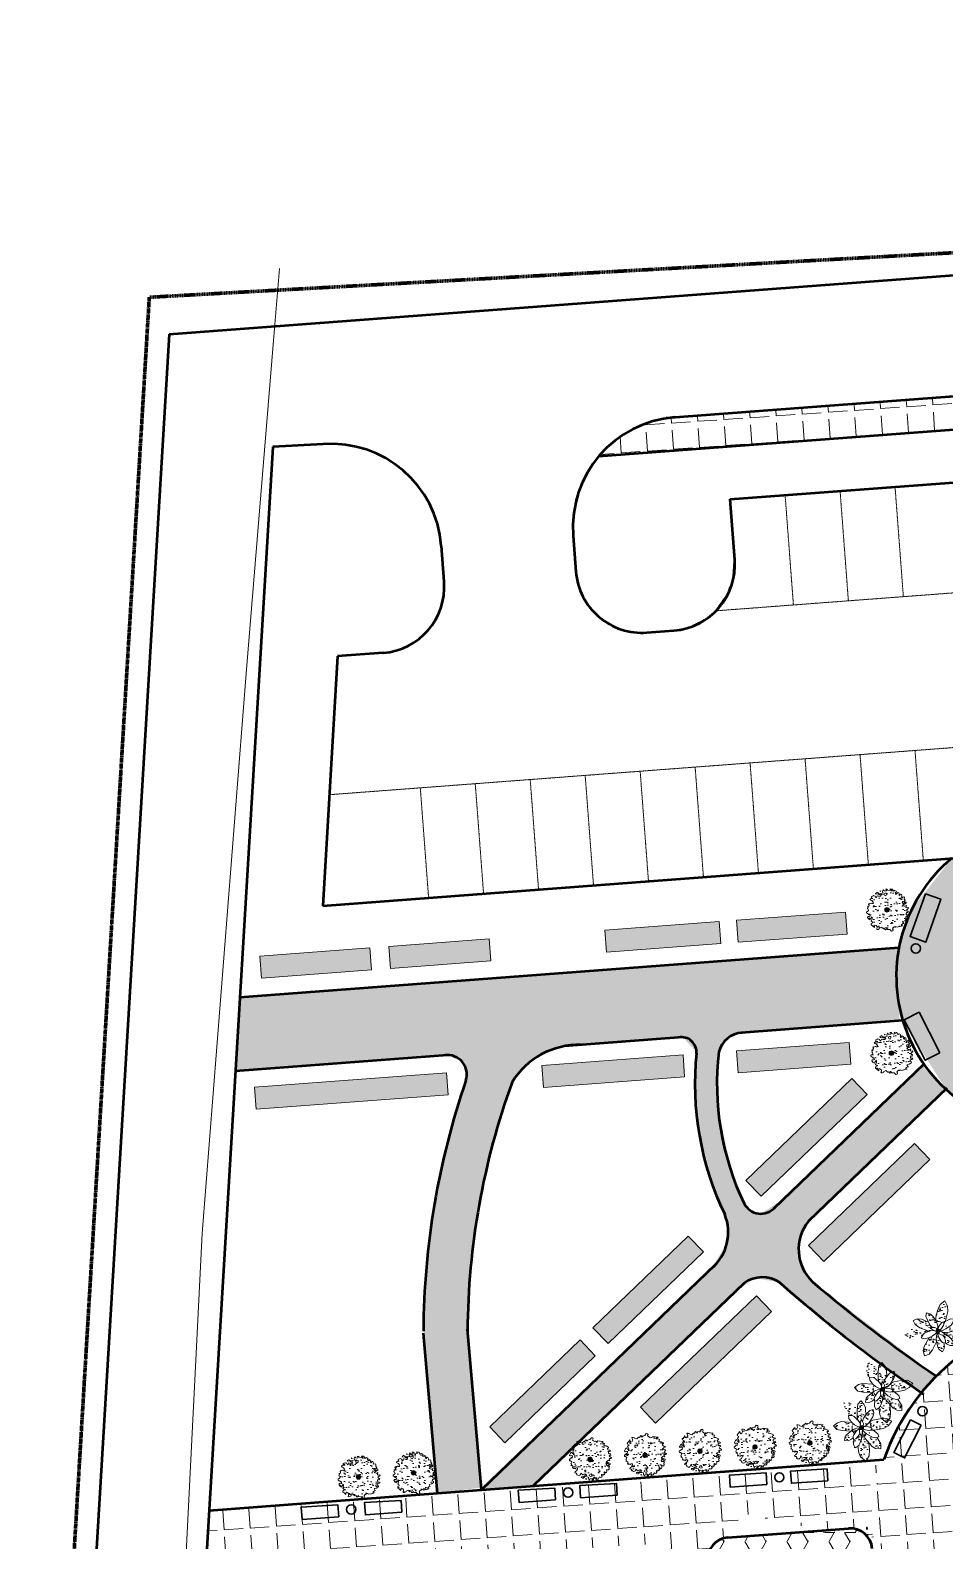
# Model space of a CAD drawing. Header units: millimetres. Extents: x -1763 to 200130, y 32327 to 185293.
# Drawn here: x -1763 to 39714, y 111126 to 179677 of the extents above; entities that cross this region are included whole.
import ezdxf

# ---------------------------------------------------------------- set-up
doc = ezdxf.new("R2010")
doc.units = ezdxf.units.MM
for name, pattern in [('HIDDEN', [9.525, 6.35, -3.175]), ('PS-GOST2.303 5', [24, 20, -1.5, 1, -1.5]), ('PS-GOST2.303 6', [12, 8, -1.5, 1, -1.5])]:
    doc.linetypes.add(name, pattern=pattern)
doc.layers.add('2', color=7, linetype='Continuous')
for name, color, linetype, lineweight in [('3', 7, 'Continuous', 9), ('5', 7, 'Continuous', 20), ('bord', 7, 'PS-GOST2.303 6', 100), ('parking', 7, 'Continuous', 15), ('road', 7, 'Continuous', 50), ('trees', 7, 'Continuous', 20)]:
    doc.layers.add(name, color=color, linetype=linetype, lineweight=lineweight)
pattern_1 = [(4, (-124235629.9, -85020526.1), (-82.832325, 1184.5574315), [863.6, -323.85]), (94, (-124235629.9, -85020526.1), (-1184.5574315, -82.832325), [863.6, -323.85])]
pattern_2 = [(37.5, (-124632192.6, -85138317.2), (-32.000626, 978.8264747), [0, -772.16, 0, -863.6, 0, -825.5]), (7.5, (-124632192.6, -85138317.2), (899.046566, 1433.650201), [0, -416.56, 0, -695.96, 0, -266.7]), (327.5, (-124632817.5, -85138317.2), (1581.9847405, 2.8743694), [0, -254, 0, -914.4, 0, -1193.8]), (317.5, (-124632817.5, -85138317.2), (1527.112905, 445.858647), [0, -127, 0, -599.44, 0, -685.8])]

# ---------------------------------------------------------------- blocks, each defined once
blk = doc.blocks.new('K12-2')
at = {"linetype": 'Continuous'}
h = blk.add_hatch(dxfattribs=at)
h.set_pattern_fill('AR-SAND', scale=2, style=0)
h.paths.add_polyline_path([(107, 192), (104, 199), (111, 208), (105, 218), (93, 225), (78, 215), (60, 238), (63, 240), (37, 243), (33, 236), (49, 227), (27, 221), (8, 228), (3, 240), (-16, 239), (-3, 230), (-7, 220), (-36, 222), (-39, 233), (-44, 232), (-50, 213), (-48, 198), (-67, 191), (-88, 186), (-98, 177), (-64, 176), (-76, 160), (-96, 158), (-114, 163), (-120, 146), (-128, 141), (-137, 159), (-147, 162), (-154, 166), (-160, 163), (-168, 159), (-178, 153), (-177, 150), (-175, 145), (-182, 133), (-192, 128), (-198, 124), (-192, 115), (-186, 112), (-175, 107), (-161, 90), (-157, 80), (-162, 73), (-169, 73), (-176, 74), (-182, 78), (-187, 79), (-195, 75), (-201, 70), (-206, 74), (-214, 62), (-207, 54), (-210, 44), (-220, 40), (-228, 34), (-219, 30), (-226, 13), (-219, 8), (-213, -6), (-225, -19), (-236, -22), (-236, -36), (-225, -43), (-216, -45), (-213, -58), (-201, -48), (-200, -52), (-194, -74), (-205, -78), (-220, -76), (-226, -87), (-211, -107), (-196, -117), (-191, -102), (-182, -95), (-180, -82), (-172, -88), (-172, -103), (-183, -130), (-171, -140), (-164, -150), (-181, -159), (-183, -172), (-162, -187), (-145, -203), (-145, -187), (-139, -177), (-124, -183), (-114, -196), (-118, -228), (-103, -226), (-88, -220), (-85, -212), (-63, -202), (-60, -206), (-41, -219), (-32, -215), (-15, -233), (1, -214), (3, -226), (32, -228), (53, -247), (70, -243), (72, -232), (64, -218), (73, -208), (87, -196), (94, -200), (104, -192), (120, -200), (143, -194), (150, -193), (183, -185), (165, -178), (175, -167), (194, -158), (181, -134), (207, -128), (226, -114), (232, -110), (233, -101), (217, -94), (220, -81), (229, -73), (237, -72), (249, -65), (243, -58), (223, -56), (221, -41), (229, -30), (241, -33), (247, -16), (235, -16), (225, -3), (235, 5), (249, 19), (243, 27), (229, 23), (218, 29), (225, 51), (211, 42), (204, 44), (184, 52), (182, 51), (195, 65), (204, 67), (223, 79), (222, 90), (207, 97), (201, 90), (198, 82), (205, 77), (189, 74), (176, 85), (184, 98), (205, 103), (211, 112), (200, 123), (202, 142), (195, 151), (170, 147), (172, 164), (167, 178), (157, 181), (145, 166), (136, 170), (144, 183), (138, 196), (122, 201), (128, 190)])
h.paths.add_polyline_path([(-13, 164), (-28, 170), (-36, 184), (-21, 195), (-4, 192), (-5, 177)], flags=16)
h.paths.add_polyline_path([(26, 0, -1), (-26, 0, -1)], flags=16)
h = blk.add_hatch(color=256, dxfattribs=at)
edge = h.paths.add_edge_path()
edge.add_arc((0, 0), 26.1, 0, 360)
for p, q in [((-110, 204), (-131, 190)), ((-131, 190), (-126, 183)), ((-126, 183), (-105, 186)), ((-111, 200), (-111, 200)), ((-95, 193), (-111, 200)), ((-105, 186), (-95, 193)), ((-88, 186), (-98, 177)), ((-98, 177), (-64, 176)), ((-67, 191), (-88, 186)), ((-76, 221), (-84, 215)), ((-84, 215), (-73, 214)), ((-64, 176), (-76, 160)), ((-73, 214), (-72, 220)), ((-48, 198), (-67, 191)), ((-44, 232), (-50, 213)), ((-50, 213), (-48, 198)), ((-39, 233), (-44, 232)), ((-36, 222), (-39, 233)), ((-7, 220), (-36, 222)), ((-21, 195), (-36, 184)), ((-36, 184), (-28, 170)), ((-4, 192), (-21, 195)), ((3, 240), (-16, 239)), ((-16, 239), (-3, 230)), ((-13, 164), (-5, 177)), ((-3, 230), (-7, 220)), ((-5, 177), (-4, 192)), ((8, 228), (3, 240)), ((27, 221), (8, 228)), ((49, 227), (27, 221)), ((37, 243), (33, 236)), ((33, 236), (49, 227)), ((63, 240), (37, 243)), ((60, 238), (63, 240)), ((78, 215), (60, 238)), ((93, 225), (78, 215)), ((105, 218), (93, 225)), ((104, 199), (111, 208)), ((107, 192), (104, 199)), ((111, 208), (105, 218)), ((128, 190), (107, 192)), ((138, 196), (122, 201)), ((122, 201), (128, 190)), ((136, 170), (144, 183)), ((144, 183), (138, 196)), ((157, 181), (145, 166)), ((167, 178), (157, 181)), ((172, 164), (167, 178)), ((-220, 40), (-228, 34)), ((-228, 34), (-219, 30)), ((-219, 30), (-226, 13)), ((-226, 13), (-219, 8)), ((-210, 44), (-220, 40)), ((-219, 8), (-213, -6)), ((-206, 74), (-214, 62)), ((-214, 62), (-207, 54)), ((-207, 54), (-210, 44)), ((-201, 70), (-206, 74)), ((-195, 75), (-201, 70)), ((-192, 128), (-198, 124)), ((-198, 124), (-192, 115)), ((-187, 79), (-195, 75)), ((-182, 133), (-192, 128)), ((-192, 115), (-186, 112)), ((-182, 78), (-187, 79)), ((-186, 112), (-175, 107)), ((-175, 145), (-182, 133)), ((-176, 74), (-182, 78)), ((-168, 159), (-178, 153)), ((-178, 153), (-177, 150)), ((-177, 150), (-175, 145)), ((-169, 73), (-176, 74)), ((-175, 107), (-161, 90)), ((-162, 73), (-169, 73)), ((-160, 163), (-168, 159)), ((-157, 80), (-162, 73)), ((-161, 90), (-157, 80)), ((-154, 166), (-160, 163)), ((-147, 162), (-154, 166)), ((-137, 159), (-147, 162)), ((-128, 141), (-137, 159)), ((-120, 146), (-128, 141)), ((-114, 163), (-120, 146)), ((-96, 158), (-114, 163)), ((-76, 160), (-96, 158)), ((-28, 170), (-13, 164)), ((6, 4), (0, 0)), ((0, 0), (2, -5)), ((5, -3), (8, 1)), ((145, 166), (136, 170)), ((170, 147), (172, 164)), ((195, 151), (170, 147)), ((176, 85), (184, 98)), ((189, 74), (176, 85)), ((182, 51), (195, 65)), ((184, 52), (182, 51)), ((184, 98), (205, 103)), ((204, 44), (184, 52)), ((205, 77), (189, 74)), ((202, 142), (195, 151)), ((195, 65), (204, 67)), ((201, 90), (198, 82)), ((198, 82), (205, 77)), ((200, 123), (202, 142)), ((211, 112), (200, 123)), ((207, 97), (201, 90)), ((204, 67), (223, 79)), ((211, 42), (204, 44)), ((205, 103), (211, 112)), ((222, 90), (207, 97)), ((225, 51), (211, 42)), ((218, 29), (225, 51)), ((229, 23), (218, 29)), ((223, 79), (222, 90)), ((225, -3), (235, 5)), ((243, 27), (229, 23)), ((235, 5), (249, 19)), ((249, 19), (243, 27)), ((-225, -19), (-236, -22)), ((-236, -22), (-236, -36)), ((-236, -36), (-225, -43)), ((-220, -76), (-226, -87)), ((-226, -87), (-211, -107)), ((-213, -6), (-225, -19)), ((-225, -43), (-216, -45)), ((-205, -78), (-220, -76)), ((-216, -45), (-213, -58)), ((-213, -58), (-201, -48)), ((-211, -107), (-196, -117)), ((-194, -74), (-205, -78)), ((-201, -48), (-200, -52)), ((-200, -52), (-194, -74)), ((-196, -117), (-191, -102)), ((-191, -102), (-182, -95)), ((-172, -103), (-183, -130)), ((-183, -130), (-171, -140)), ((-181, -159), (-183, -172)), ((-183, -172), (-162, -187)), ((-182, -95), (-180, -82)), ((-164, -150), (-181, -159)), ((-180, -82), (-172, -88)), ((-172, -88), (-172, -103)), ((-171, -140), (-164, -150)), ((2, -5), (5, -3)), ((165, -178), (175, -167)), ((175, -167), (194, -158)), ((181, -134), (207, -128)), ((194, -158), (181, -134)), ((207, -128), (226, -114)), ((217, -94), (220, -81)), ((233, -101), (217, -94)), ((220, -81), (229, -73)), ((221, -41), (229, -30)), ((223, -56), (221, -41)), ((243, -58), (223, -56)), ((235, -16), (225, -3)), ((226, -114), (232, -110)), ((229, -30), (241, -33)), ((229, -73), (237, -72)), ((232, -110), (233, -101)), ((247, -16), (235, -16)), ((237, -72), (249, -65)), ((241, -33), (247, -16)), ((249, -65), (243, -58)), ((-162, -187), (-145, -203)), ((-145, -187), (-139, -177)), ((-145, -203), (-145, -187)), ((-139, -177), (-124, -183)), ((-124, -183), (-114, -196)), ((-114, -196), (-118, -228)), ((-118, -228), (-103, -226)), ((-103, -226), (-88, -220)), ((-88, -220), (-85, -212)), ((-85, -212), (-63, -202)), ((-63, -202), (-60, -206)), ((-60, -206), (-41, -219)), ((-41, -219), (-32, -215)), ((-32, -215), (-15, -233)), ((-15, -233), (1, -214)), ((1, -214), (3, -226)), ((3, -226), (32, -228)), ((32, -228), (53, -247)), ((53, -247), (70, -243)), ((64, -218), (73, -208)), ((72, -232), (64, -218)), ((70, -243), (72, -232)), ((73, -208), (87, -196)), ((87, -196), (94, -200)), ((94, -200), (104, -192)), ((104, -192), (120, -200)), ((120, -200), (143, -194)), ((143, -194), (150, -193)), ((150, -193), (183, -185)), ((183, -185), (165, -178))]:
    blk.add_line(p, q, dxfattribs=at)
blk.add_circle((0, 0), 26.1, dxfattribs=at)
blk = doc.blocks.new('I_FURN_PLANTS_3D - TYPE 1_P')
at = {"linetype": 'Continuous'}
h = blk.add_hatch(dxfattribs=at)
h.set_pattern_fill('AR-SAND', scale=2, style=0)
h.paths.add_polyline_path([(-9, 137), (-5, 186), (31, 280), (75, 356), (146, 398), (173, 321), (169, 247), (122, 125), (95, 88), (95, 114), (71, 109), (33, 126)])
h.paths.add_polyline_path([(223, 100), (250, 105), (327, 105), (386, 68), (344, 13), (296, -14), (152, -38), (81, -30), (51, -20), (39, -10), (26, -7), (27, -6), (27, 0), (62, 0), (112, 13), (191, 57), (221, 92)])
h.paths.add_polyline_path([(229, -25), (319, -70), (385, -117), (422, -197), (332, -223), (272, -215), (190, -177), (190, -170), (163, -125), (107, -58), (60, -25), (57, -24), (51, -20), (81, -30), (152, -38)])
h.paths.add_polyline_path([(57, -24), (60, -25), (107, -58), (163, -125), (190, -170), (190, -225), (137, -218), (103, -195), (81, -170), (87, -148), (77, -103), (59, -64), (65, -65), (98, -65), (78, -41)])
h.paths.add_polyline_path([(-11, -25), (-29, -62), (-39, -112), (-28, -220), (-14, -256), (25, -294), (57, -251), (61, -200), (59, -172), (44, -164), (26, -144), (0, -82), (-5, -46), (-3, -27)])
h.paths.add_polyline_path([(-110, -69), (-132, -75), (-215, -190), (-233, -246), (-225, -316), (-159, -300), (-107, -248), (-36, -147), (-38, -124), (-58, -117), (-84, -99)])
h.paths.add_polyline_path([(-239, 75), (-321, 81), (-391, 58), (-460, -1), (-390, -59), (-285, -77), (-213, -76), (-238, -64), (-208, -23), (-181, -5), (-130, 7), (-130, 17), (-149, 23)])
h.paths.add_polyline_path([(-110, 12), (-149, 23), (-245, 80), (-300, 125), (-319, 184), (-258, 199), (-203, 188), (-112, 137), (-95, 91), (-66, 56), (-95, 54), (-74, 31), (-50, 12), (-100, 14)])
h.paths.add_polyline_path([(-66, 56), (-95, 91), (-130, 183), (-139, 221), (-125, 267), (-79, 249), (-42, 210), (-4, 125), (6, 68), (3, 27), (-6, 26), (-10, 34), (-34, 51)])
h = blk.add_hatch(color=256, dxfattribs=at)
edge = h.paths.add_edge_path()
edge.add_arc((0, 0), 27.1, 0, 360)
at = {"color": 0, "linetype": 'ByBlock', "lineweight": -2}
for p, q in [((-8, -13), (-15, -12)), ((-7, -19), (-8, -13)), ((81, -30), (51, -20))]:
    blk.add_line(p, q, dxfattribs=at)
for points in [[(-3, 17), (2, 21), (6, 68), (-4, 125), (-42, 210), (-79, 249), (-125, 267), (-139, 221), (-130, 183), (-95, 91), (-66, 56)], [(95, 88), (122, 125), (169, 247), (173, 321), (146, 398), (75, 356), (31, 280), (-5, 186), (-9, 137)], [(-112, 136), (-203, 188), (-258, 199), (-319, 184), (-300, 125), (-239, 75), (-149, 23), (-110, 12)], [(-48, 12), (-52, 13), (-100, 14), (-181, -5), (-208, -23), (-238, -64), (-200, -83), (-138, -77), (-86, -62), (-40, -37), (-13, -10), (-13, -3)], [(12, 5), (17, 0), (62, 0), (112, 13), (191, 57), (221, 92), (233, 135), (191, 144), (116, 117)], [(223, 100), (250, 105), (327, 105), (386, 68), (344, 13), (296, -14), (152, -38), (81, -30)], [(-132, -75), (-215, -190), (-233, -246), (-225, -316), (-159, -300), (-107, -248), (-36, -147)], [(2, -16), (-10, -21), (-29, -62), (-39, -112), (-28, -220), (-14, -256), (25, -294), (57, -251), (61, -200), (59, -172)], [(59, -64), (77, -103), (87, -148), (78, -181), (44, -164), (26, -144), (0, -82), (-5, -46), (-2, -17)], [(81, -170), (103, -195), (137, -218), (190, -225), (190, -170), (163, -125), (107, -58), (60, -25), (57, -24)], [(190, -177), (272, -215), (332, -223), (422, -197), (385, -117), (319, -70), (229, -25)]]:
    blk.add_lwpolyline(points, dxfattribs=at)
for points in [[(-74, 31), (-33, 0), (-14, -3), (-5, 0), (-3, 2), (-2, 6), (-3, 21), (-10, 34), (-34, 51), (-63, 56), (-95, 54)], [(95, 87), (95, 114), (70, 109), (41, 84), (18, 57), (8, 33), (3, 10), (5, 6), (10, 5), (32, 11), (55, 28), (86, 66)], [(78, -41), (39, -10), (14, -2), (3, -3), (0, -11), (3, -25), (12, -40), (36, -58), (65, -65), (98, -65)]]:
    blk.add_lwpolyline(points, close=True, dxfattribs=at)
blk.add_lwpolyline([(71, 109, 0.158589), (-7, 130)], format="xyb", dxfattribs=at)
at = {"linetype": 'Continuous'}
blk.add_circle((0, 0), 27.1, dxfattribs=at)
at = {"color": 0, "linetype": 'ByBlock', "lineweight": -2}
for start, end in [(172.4345, 176.9296), (149.2581, 153.7532), (21.2653, 25.7604), (212.1423, 223.5771), (229.8179, 257.6637), (265.2848, 278.7499), (306.6551, 316.418), (323.0282, 344.4965)]:
    blk.add_arc((0, 0), 130, start, end, dxfattribs=at)

msp = doc.modelspace()

# ---------------------------------------------------------------- hatches: boundary and pattern name
at = {"layer": '3'}
h = msp.add_hatch(dxfattribs=at)
h.set_pattern_fill('ANGLE', color=256, scale=170, angle=4, style=0)
h.set_pattern_definition(pattern_1)
h.paths.add_polyline_path([(172157, 167627), (168957, 166201), (184378, 127133), (185213, 124817), (185947, 122101), (182980, 121389), (173560, 119127), (173794, 118155), (173934, 117572), (172864, 117315), (172724, 117898), (172490, 118871), (169817, 118229), (161051, 116124), (160988, 116284), (156525, 115213), (156142, 116183), (138155, 109083), (137823, 108952), (139755, 104059), (163218, 113320, -0.075269), (164677, 113655), (175831, 114498, 0.414214), (178596, 117715), (178522, 118690), (184196, 119093), (184268, 118144, 0.414214), (187486, 115379), (189371, 115521, 0.159928), (192253, 116714)], flags=16)
h.paths.add_polyline_path([(91333, 165453), (92468, 166430), (93299, 166849), (94748, 167180), (124602, 169436), (126275, 169280), (127633, 168688), (128548, 167952), (129277, 167006), (130090, 165120), (131321, 162001), (132033, 160198), (133200, 158777), (134150, 158376), (135911, 158504), (137803, 153711), (136049, 153018), (135278, 154972), (131650, 153540), (132142, 151476), (122535, 147684), (120643, 152477), (120944, 153697), (121723, 156848), (122299, 159425), (122255, 161326), (121634, 163283), (120689, 164733), (119266, 166011), (117595, 166841), (116721, 167076), (110546, 166870), (105729, 166506), (99873, 166063), (94316, 165643)])
h.paths.add_polyline_path([(123132, 154042), (122791, 154795), (123024, 155860), (123711, 158641), (124199, 160617), (124791, 163011), (125415, 165140), (126553, 165791), (127548, 165498), (128374, 164019), (129110, 162154), (130382, 158363), (130134, 157168), (129049, 155868), (127290, 155101), (124158, 153865)], flags=16)
h.paths.add_polyline_path([(81583, 166176), (82521, 166025), (83379, 165874), (84922, 164969), (85800, 163986), (86439, 162658), (88388, 138553), (88830, 135947), (89522, 134094), (92927, 135438), (91945, 137925), (119299, 146407), (122535, 147684), (120643, 152477), (97125, 143195), (95492, 142617), (94091, 142637), (92982, 143090), (92184, 143777), (91463, 145138), (91294, 146545), (90156, 162753), (90505, 164105), (90992, 165008), (91333, 165453), (91901, 165942), (92468, 166430), (92884, 166640), (94024, 167015), (94551, 167161)])
h.paths.add_polyline_path([(97165, 103696), (99521, 103941), (101376, 104498), (102138, 102566), (102160, 100419), (101514, 99389), (100295, 98618), (97106, 98371), (93259, 98942), (89980, 100196), (87306, 101879), (87306, 101879), (84078, 105138), (82569, 107536), (81202, 111105), (80747, 113642), (80660, 115362), (80768, 117276), (81067, 119062), (81634, 121035), (82220, 122477), (83076, 124099), (83457, 124705), (84829, 126514), (86012, 127745), (87287, 128831), (88373, 129485), (89400, 129666), (91069, 129159), (92191, 127768), (92953, 125836), (91422, 125096), (89346, 123560), (88468, 122646), (87209, 120865), (86387, 119095), (85751, 116312), (85708, 114602), (85857, 113239), (86495, 110955), (88124, 108107), (89281, 106835), (91040, 105468), (93787, 104205), (95174, 103870)], flags=16)
edge = h.paths.add_edge_path(flags=16)
edge.add_arc((94703, 114462), 3000, 0, 360)
h.paths.add_polyline_path([(172157, 167627), (168957, 166201), (185213, 124817), (185947, 122101), (173560, 119127), (173934, 117572), (172864, 117315), (172490, 118871), (161051, 116124), (160988, 116284), (156525, 115213), (156142, 116183), (137823, 108952), (139755, 104059), (160569, 112274), (162198, 112918), (163218, 113320), (163935, 113542), (164677, 113655), (176786, 114732), (177880, 115534), (178605, 117489), (178522, 118690), (184196, 119093), (184426, 117385), (184804, 116647), (185304, 116095), (187259, 115370), (188428, 115450), (191302, 116071), (192253, 116714)])
h.paths.add_polyline_path([(172157, 167627), (168957, 166201)], flags=17)
h.paths.add_polyline_path([(172157, 167627), (192253, 116714), (191302, 116071), (188428, 115450), (187259, 115370), (185304, 116095), (184804, 116647), (184426, 117385), (184196, 119093), (178522, 118690), (178605, 117489), (177880, 115534), (176786, 114732), (164677, 113655), (163935, 113542), (163218, 113320), (162198, 112918), (160569, 112274), (139755, 104059), (137823, 108952), (156142, 116183), (156525, 115213), (160988, 116284), (161051, 116124), (172490, 118871), (172864, 117315), (173934, 117572), (173560, 119127), (185947, 122101), (185213, 124817), (168957, 166201)], flags=17)
h.paths.add_polyline_path([(139755, 104059), (137823, 108952)], flags=17)
h.paths.add_polyline_path([(89522, 134094), (92927, 135438), (107944, 97392), (104642, 96042), (101772, 95279), (97660, 94862), (93640, 95260), (91561, 95983), (88249, 97150), (85926, 98553), (84129, 99962), (82235, 101860), (79451, 105946), (78188, 108951), (77904, 109890), (77778, 111387), (77472, 112609), (77456, 113333), (77327, 114974), (77313, 117868), (78007, 121219), (78526, 122742), (79402, 124696), (80164, 126051), (81493, 127958), (82850, 129515), (83745, 130387), (85443, 131778), (87666, 133195)])
edge = h.paths.add_edge_path()
edge.add_line((135924, 158509), (141295, 160629))
edge.add_line((141295, 160629), (160909, 171706))
edge.add_line((160909, 171706), (161910, 172135))
edge.add_line((161910, 172135), (163921, 172408))
edge.add_line((163921, 172408), (169560, 172834))
edge.add_line((169560, 172834), (186937, 174148))
edge.add_line((186937, 174148), (188040, 174109))
edge.add_line((188040, 174109), (189493, 173662))
edge.add_line((189493, 173662), (190611, 172921))
edge.add_line((190611, 172921), (174722, 171720))
edge.add_line((174722, 171720), (174090, 171603))
edge.add_line((174090, 171603), (173063, 171063))
edge.add_line((173063, 171063), (172405, 170321))
edge.add_line((172405, 170321), (171948, 168729))
edge.add_line((171948, 168729), (172157, 167627))
edge.add_line((172157, 167627), (168957, 166201))
edge.add_line((168957, 166201), (167985, 168464))
edge.add_line((167985, 168464), (166666, 170949))
edge.add_line((166666, 170949), (155588, 164661))
edge.add_line((155588, 164661), (154798, 166052))
edge.add_line((154798, 166052), (153841, 165509))
edge.add_line((153841, 165509), (154631, 164118))
edge.add_line((154631, 164118), (144382, 158300))
edge.add_line((144382, 158300), (144456, 158170))
edge.add_line((144456, 158170), (144463, 158151))
edge.add_line((144463, 158151), (140471, 155885))
edge.add_line((140471, 155885), (140854, 154915))
edge.add_line((140854, 154915), (137803, 153711))
edge.add_line((137803, 153711), (135911, 158504))
edge = h.paths.add_edge_path()
edge.add_line((137823, 108952), (139755, 104059))
edge.add_line((139755, 104059), (88077, 83661))
edge.add_line((88077, 83661), (87034, 82968))
edge.add_line((87034, 82968), (90415, 92335))
edge.add_line((90415, 92335), (90817, 90833))
edge.add_line((90817, 90833), (91317, 90190))
edge.add_line((91317, 90190), (93415, 89335))
edge.add_line((93415, 89335), (96221, 90223))
edge.add_line((96221, 90223), (104103, 93362))
edge.add_line((104103, 93362), (104928, 94169))
edge.add_line((104928, 94169), (105048, 94756))
edge.add_line((105048, 94756), (104626, 96082))
edge.add_line((104626, 96082), (107944, 97392))
edge.add_line((107944, 97392), (108814, 95188))
edge.add_line((108814, 95188), (134830, 107771))
edge.add_line((134830, 107771), (137823, 108952))
h.paths.add_polyline_path([(40038, 142103), (38223, 139798), (37638, 138037), (37516, 136739), (37812, 134731), (37812, 134731), (39759, 131620), (41298, 130544), (43793, 129809), (46574, 130019), (47492, 130459), (49269, 131682), (50698, 133600), (50977, 134228), (51445, 136739), (51381, 137682), (51073, 138986), (49780, 141259), (48067, 142710)])
edge = h.paths.add_edge_path(flags=16)
edge.add_arc((44481, 136739), 2489, 0, 360)
h.paths.add_polyline_path([(43733, 121159), (43071, 129919), (43793, 129809), (45006, 129794), (46202, 129991), (46568, 130095), (47218, 121486), (46397, 121520), (44520, 121343)])
at = {"layer": '3', "linetype": 'Continuous'}
h = msp.add_hatch(dxfattribs=at)
h.set_pattern_fill('DOTS', color=256, scale=500, angle=94, style=0)
h.set_pattern_definition([(94, (-124235629.9, -85020526.1), (-819.5010654, 340.5390314), [0, -793.75])])
h.paths.add_polyline_path([(7747, 135778), (37638, 138037), (37516, 136739), (37668, 134720), (30483, 134177), (7547, 132444)])
h.paths.add_polyline_path([(51073, 138986), (88141, 141605), (88372, 138552), (51376, 135756), (51428, 136253), (51413, 137211), (51320, 138057), (51170, 138575)])
h.paths.add_polyline_path([(49269, 131682), (58667, 124907), (56838, 123831), (55642, 123044), (54091, 121913), (52685, 120768), (51770, 119954), (52603, 119361), (54318, 120820), (56663, 122527), (59569, 124257), (69274, 117261), (71596, 117436), (61087, 125012), (62779, 125747), (65031, 126562), (66901, 127106), (70200, 127792), (72584, 128010), (75291, 127728), (76794, 127316), (78585, 126557), (79972, 125731), (80501, 126580), (79160, 127385), (77462, 128141), (75864, 128624), (74896, 128820), (73740, 129486), (73357, 130090), (73201, 130707), (73191, 131901), (73410, 133119), (73770, 134096), (74583, 135418), (75303, 136188), (76755, 137187), (77640, 137555), (78858, 137833), (69307, 137111), (70412, 136954), (71344, 136487), (72178, 135633), (72597, 134770), (72744, 133464), (72447, 132353), (71660, 130907), (71081, 130209), (70333, 129535), (69394, 128929), (68222, 128444), (65725, 127820), (63608, 127133), (62179, 126582), (60162, 125679), (50244, 132828), (49841, 132450), (49496, 131907)])
h.paths.add_polyline_path([(123132, 154042), (122791, 154795), (123024, 155860), (123711, 158641), (124199, 160617), (124791, 163011), (125415, 165140), (126553, 165791), (127548, 165498), (128374, 164019), (129110, 162154), (130382, 158363), (130134, 157168), (129049, 155868), (127290, 155101), (124158, 153865)])
edge = h.paths.add_edge_path()
edge.add_line((16702, 113287), (16559, 114945))
edge.add_line((16559, 114945), (16388, 116914))
edge.add_line((16388, 116914), (16153, 119630))
edge.add_line((16153, 119630), (16073, 120552))
edge.add_line((16073, 120552), (16302, 124521))
edge.add_line((16302, 124521), (16696, 127107))
edge.add_line((16696, 127107), (17250, 129550))
edge.add_line((17250, 129550), (17998, 132018))
edge.add_line((17998, 132018), (18040, 132287))
edge.add_line((18040, 132287), (17839, 132849))
edge.add_line((17839, 132849), (17839, 132849))
edge.add_line((17839, 132849), (17169, 133171))
edge.add_line((17169, 133171), (22466, 133571))
edge.add_line((22466, 133571), (21858, 133401))
edge.add_line((21858, 133401), (21145, 133035))
edge.add_line((21145, 133035), (20533, 132516))
edge.add_line((20533, 132516), (20090, 131934))
edge.add_line((20090, 131934), (19586, 130440))
edge.add_line((19586, 130440), (18739, 127130))
edge.add_line((18739, 127130), (18475, 125658))
edge.add_line((18475, 125658), (18102, 121943))
edge.add_line((18102, 121943), (18161, 119622))
edge.add_line((18161, 119622), (18461, 116161))
edge.add_line((18461, 116161), (18691, 113495))
edge.add_line((18691, 113495), (16703, 113276))
edge.add_line((18685, 113541), (29137, 123482))
edge.add_line((29137, 123482), (29835, 124620))
edge.add_line((29835, 124620), (29895, 125127))
edge.add_line((29895, 125127), (29732, 125951))
edge.add_line((29732, 125951), (28904, 128123))
edge.add_line((28904, 128123), (28585, 129513))
edge.add_line((28585, 129513), (28440, 130603))
edge.add_line((28440, 130603), (28410, 132725))
edge.add_line((28410, 132725), (28456, 133304))
edge.add_line((28456, 133304), (27834, 133977))
edge.add_line((27834, 133977), (30528, 134180))
edge.add_line((30528, 134180), (29854, 133918))
edge.add_line((29854, 133918), (29466, 133308))
edge.add_line((29466, 133308), (29382, 131856))
edge.add_line((29382, 131856), (29426, 130798))
edge.add_line((29426, 130798), (30056, 127791))
edge.add_line((30056, 127791), (30612, 126427))
edge.add_line((30612, 126427), (30896, 126115))
edge.add_line((30896, 126115), (31376, 125970))
edge.add_line((31376, 125970), (32457, 126676))
edge.add_line((32457, 126676), (38771, 132751))
edge.add_line((38771, 132751), (39757, 131621))
edge.add_line((39757, 131621), (39030, 130919))
edge.add_line((39030, 130919), (37597, 129540))
edge.add_line((37597, 129540), (33530, 125627))
edge.add_line((33530, 125627), (33296, 125256))
edge.add_line((33296, 125256), (33086, 124354))
edge.add_line((33086, 124354), (33168, 123783))
edge.add_line((33168, 123783), (33711, 122882))
edge.add_line((33711, 122882), (33711, 122882))
edge.add_line((33711, 122882), (39332, 118598))
edge.add_line((39332, 118598), (38655, 117849))
edge.add_line((38655, 117849), (36362, 119487))
edge.add_line((36362, 119487), (35547, 120106))
edge.add_line((35547, 120106), (34547, 120893))
edge.add_line((34547, 120893), (34002, 121336))
edge.add_line((34002, 121336), (33649, 121628))
edge.add_line((33649, 121628), (32230, 122849))
edge.add_line((32230, 122849), (31122, 123048))
edge.add_line((31122, 123048), (30255, 122476))
edge.add_line((30255, 122476), (21046, 113616))
at = {"layer": '3'}
h = msp.add_hatch(dxfattribs=at)
h.set_pattern_fill('ANGLE', color=256, scale=170, angle=4, style=0)
h.set_pattern_definition(pattern_1)
h.paths.add_polyline_path([(24057, 160385), (58318, 162923), (57796, 163506), (57199, 163906), (56701, 164105), (55614, 164223), (27078, 162066), (25854, 161710), (25039, 161261), (24536, 160871)])
h = msp.add_hatch(dxfattribs=at)
h.set_pattern_fill('ANGLE', color=256, scale=170, angle=4, style=0)
h.set_pattern_definition(pattern_1)
h.paths.add_polyline_path([(36425, 110767, 1), (56368, 112274, 0.000624), (56366, 112299), (56365, 112304), (56366, 112308, 0.998271)])
h.paths.add_polyline_path([(51383, 111897, -1), (41411, 111143, -1)], flags=16)
h = msp.add_hatch(dxfattribs=at)
h.set_pattern_fill('ANGLE', color=256, scale=170, angle=4, style=0)
h.set_pattern_definition(pattern_1)
h.paths.add_polyline_path([(25891, 110973, -0.414214), (26964, 110052), (28958, 110202, -0.414214), (29880, 111275), (30303, 111307), (30368, 112422), (26901, 113230), (24197, 113854), (17699, 113363), (18230, 109391), (18998, 109450, -0.414214), (19920, 110522)])
h.paths.add_polyline_path([(30368, 112422), (30480, 114329), (24197, 113854), (26901, 113230)])
h.paths.add_polyline_path([(34162, 111598), (36400, 111768, -0.039664), (36564, 113343), (36640, 114794), (30480, 114329), (30368, 112422), (31299, 112205)])
h.paths.add_polyline_path([(37125, 106808), (37215, 107558, -0.058019), (36551, 109773), (30185, 109292), (30008, 106270)])
h.paths.add_polyline_path([(30008, 106270), (30185, 109292), (30031, 109281, -0.414214), (28958, 110202), (26964, 110052, -0.414214), (26042, 108979), (20071, 108528, -0.414214), (18998, 109450), (18230, 109391), (18760, 105420)])
h.paths.add_polyline_path([(17761, 105345), (18760, 105420), (18230, 109391), (17004, 109299, -0.414214), (16082, 108226), (12441, 107951), (12166, 104922)], flags=17)
h.paths.add_polyline_path([(17761, 105345), (18760, 105420), (17699, 113363), (16702, 113287), (7657, 112604), (7578, 112109), (7353, 110261), (7300, 107575), (7383, 104753), (7374, 104560)])
h.paths.add_polyline_path([(10609, 107813), (16082, 108226, 0.414214), (17004, 109299, 0.414214), (15931, 110221), (10458, 109807, 0.414214), (9537, 108734, 0.414214)], flags=16)
h.paths.add_polyline_path([(7374, 104560), (7383, 104753), (7300, 107575), (7353, 110261), (7578, 112109), (7657, 112604), (6355, 112505), (5873, 104446)])
h.paths.add_polyline_path([(18566, 104890), (34542, 104890), (34542, 106390), (18566, 106390)], flags=9)
h = msp.add_hatch(dxfattribs=at)
h.set_pattern_fill('ANGLE', color=256, scale=3000, style=0)
h.set_pattern_definition([(274.3221, (107564.3, 163134.55), (822.654, 62.174), [600, -225]), (4.3221, (107564.3, 163134.55), (-62.174, 822.654), [600, -225])])
h.paths.add_polyline_path([(36400, 111256, -0.012788), (36400, 111768), (35353, 111688, -0.295761), (36308, 111167, -0.225007)])
h.paths.add_polyline_path([(36551, 109773, -0.030101), (36412, 110968, -0.045324), (36386, 110977, -0.053506), (36425, 110767, -0.414369), (35503, 109694)])
h = msp.add_hatch(dxfattribs=at)
h.set_pattern_fill('ANGLE', color=256, scale=3000, style=0)
h.set_pattern_definition([(274.3221, (107599.3, 163137.2), (822.654, 62.174), [600, -225]), (4.3221, (107599.3, 163137.2), (-62.174, 822.654), [600, -225])])
h.paths.add_polyline_path([(36435, 111259, -0.012788), (36435, 111770), (35388, 111691, -0.295761), (36343, 111170, -0.225007)])
h.paths.add_polyline_path([(36586, 109776, -0.030101), (36447, 110971, -0.045324), (36421, 110980, -0.053506), (36460, 110770, -0.414369), (35538, 109697)])
at = {"layer": 'trees', "linetype": 'Continuous'}
h = msp.add_hatch(dxfattribs=at)
h.set_pattern_fill('AR-SAND', color=256, scale=20, style=0)
h.set_pattern_definition(pattern_2)
h.paths.add_polyline_path([(78907, 142651), (70930, 142048), (70965, 141047), (78942, 141650)])
h.paths.add_polyline_path([(70132, 141987), (62155, 141384), (62190, 140384), (70167, 140987)])
h.paths.add_polyline_path([(61358, 141324), (53380, 140721), (53416, 139721), (61393, 140324)])
h.paths.add_polyline_path([(86884, 143253), (79705, 142711), (79740, 141711), (86920, 142253)])
h.paths.add_polyline_path([(13714, 137031), (13639, 138028), (8653, 137652), (8728, 136654)])
h.paths.add_polyline_path([(14506, 138094), (14582, 137097), (19132, 137441), (19056, 138438)])
h.paths.add_polyline_path([(29553, 138228), (29478, 139226), (24292, 138834), (24368, 137836)])
h.paths.add_polyline_path([(35284, 138662), (35209, 139659), (30275, 139286), (30351, 138289)])
h = msp.add_hatch(dxfattribs=at)
h.set_pattern_fill('AR-SAND', color=256, scale=20, style=0)
h.set_pattern_definition(pattern_2)
h.paths.add_polyline_path([(50667, 129688), (50082, 128876), (52544, 127102, -0.088145), (53212, 126620), (56319, 124381), (56904, 125192)], flags=17)
h.paths.add_polyline_path([(90128, 135286), (89844, 136237, 0.066647), (84647, 133472), (85260, 132681, -0.065078)], flags=17)
h.paths.add_polyline_path([(17189, 131367), (8481, 130709), (8405, 131706), (17113, 132364)])
h.paths.add_polyline_path([(27917, 132178), (21519, 131694), (21444, 132692), (27842, 133175)])
h.paths.add_polyline_path([(30264, 133358), (30340, 132361), (35454, 132748), (35379, 133745)])
h.paths.add_polyline_path([(35505, 132107), (30698, 127482), (31392, 126761), (36198, 131386)])
h.paths.add_polyline_path([(19074, 116297), (19767, 115577), (23866, 119520), (23172, 120241)])
h.paths.add_polyline_path([(23749, 120795), (24442, 120075), (28766, 124235), (28073, 124955)])
h.paths.add_polyline_path([(31170, 122246), (25909, 117184), (26602, 116463), (31863, 121525)])
h.paths.add_polyline_path([(33541, 124527), (34234, 123807), (39041, 128432), (38348, 129152)])
h.paths.add_polyline_path([(52967, 131851), (59980, 126795), (60565, 127607), (53552, 132662)])
h.paths.add_polyline_path([(53729, 135132), (53805, 134135), (58791, 134511), (58715, 135509)])
h.paths.add_polyline_path([(59513, 135569), (59588, 134572), (64869, 134971), (64794, 135968)])
h.paths.add_polyline_path([(65592, 136028), (65667, 135031), (70653, 135408), (70577, 136405)])
edge = h.paths.add_edge_path()
edge.add_line((50667, 129688), (50082, 128876))
edge.add_line((50082, 128876), (56319, 124381))
edge.add_line((50667, 129688), (56904, 125192))
edge.add_line((56319, 124381), (56904, 125192))
h.paths.add_polyline_path([(59166, 122329), (63384, 119288), (63969, 120099), (59750, 123140)])
h.paths.add_polyline_path([(63079, 124562), (66142, 122354), (66762, 123139), (63664, 125373)])
h.paths.add_polyline_path([(66791, 121886), (70198, 119430), (70818, 120216), (67411, 122672)])
h.paths.add_polyline_path([(76924, 136885), (76999, 135887), (83181, 136355), (83106, 137352)])
edge = h.paths.add_edge_path()
edge.add_line((84006, 132994), (84618, 132203))
edge.add_arc((97660, 115362), 21300, 127.75428, 144.68769)
edge.add_line((80279, 127675), (79397, 128160))
edge.add_arc((97573, 115447), 22180, 127.71075, 145.02949, ccw=False)
edge = h.paths.add_edge_path()
edge.add_arc((97660, 115362), 21300, 151.69217, 170.82625)
edge.add_line((76632, 118758), (75639, 118881))
edge.add_arc((97660, 115362), 22300, 151.67815, 170.92281, ccw=False)
edge.add_line((78029, 125942), (78907, 125463))
edge = h.paths.add_edge_path()
edge.add_line((89844, 136237), (90130, 135279))
edge.add_arc((97660, 115362), 21300, 110.70813, 125.60199)
edge.add_arc((97573, 115447), 22180, 110.392, 125.64386)
edge.add_line((84644, 133476), (85260, 132681))
h.paths.add_polyline_path([(87760, 136701), (87685, 137698), (83904, 137412), (83979, 136415)])
h = msp.add_hatch(dxfattribs=at)
h.set_pattern_fill('STARS', color=256, scale=150, style=0)
h.set_pattern_definition([(0, (-129531463.2, -103244618.1), (0, 824.889), [476.25, -476.25]), (60, (-129531463.2, -103244618.1), (-714.3748293, 412.4445), [476.25, -476.25]), (120, (-129531225.1, -103244205.6), (-714.3748293, -412.4445), [476.25, -476.25])])
h.paths.add_polyline_path([(35353, 111688), (29880, 111275, 0.414214), (28958, 110202, 0.414214), (30031, 109281), (35503, 109694, 0.414214), (36425, 110767, 0.414214)])

# ---------------------------------------------------------------- linework, layer by layer
at = {"layer": '2', "linetype": 'Continuous', "lineweight": 20}
msp.add_lwpolyline([(9538, 168856), (9276, 165596), (8024, 150480), (6035, 125070), (4807, 100610), (2511, 79378), (4441, 74995), (17084, 60387), (22823, 53567), (23066, 53114), (23150, 52823), (23284, 52181), (23376, 51094), (23381, 50029), (23343, 48312), (23349, 48124), (23663, 46495), (24130, 45083), (24664, 44453), (35822, 32327), (35822, 32327)], dxfattribs=at)
at = {"layer": '3', "linetype": 'PS-GOST2.303 5', "flags": 128}
msp.add_lwpolyline([(58283, 162920), (23976, 160327), (23229, 159116), (22976, 158383), (22845, 157673), (22873, 156162), (23022, 154650), (23182, 154158), (23530, 153547), (23989, 153053), (24677, 152610), (25379, 152382), (26170, 152337), (27387, 152429), (28112, 152575), (28870, 152955), (29310, 153327), (29846, 154081), (30093, 154782), (30153, 155647), (29946, 158389), (52382, 160085), (52532, 158090), (52667, 157400), (53084, 156571), (53568, 156041), (54278, 155587), (55036, 155356), (56248, 155363), (57077, 155546), (57753, 155903), (58298, 156399), (58715, 157032), (58971, 157801), (59014, 158580), (58797, 161455), (58615, 162280), (58283, 162920)], close=True, dxfattribs=at)
at = {"layer": '5', "linetype": 'Continuous', "lineweight": 30}
for points in [[(38841, 140488), (38138, 138550), (38854, 138291), (39538, 140239)], [(39488, 133272), (38552, 135108), (37874, 134762), (38829, 132933)], [(38644, 116368), (37895, 114885), (37398, 115137), (38163, 116614)], [(31645, 113673), (29988, 113556), (29949, 114111), (31610, 114212)], [(34416, 113850), (32759, 113733), (32720, 114289), (34380, 114389)], [(22063, 112982), (20406, 112865), (20367, 113420), (22027, 113521)], [(24856, 113193), (23199, 113076), (23160, 113632), (24820, 113732)], [(12228, 112214), (10571, 112097), (10532, 112653), (12193, 112753)], [(15092, 112419), (13435, 112301), (13396, 112857), (15056, 112958)]]:
    msp.add_lwpolyline(points, close=True, dxfattribs=at)
for centre in [(38401, 138006), (38702, 117004), (32212, 114005), (22630, 113314), (12795, 112547)]:
    msp.add_circle(centre, 210, dxfattribs=at)
at = {"layer": 'bord', "ltscale": 0.7}
msp.add_line((80513, 171816), (3636, 167558), dxfattribs=at)
at = {"layer": 'bord'}
msp.add_line((3636, 167558), (-1763, 77378), dxfattribs=at)
at = {"layer": 'parking', "linetype": 'HIDDEN', "ltscale": 0.5}
for p, q in [((32850, 153594), (32473, 158580)), ((35343, 153783), (34966, 158768)), ((37836, 153971), (37459, 158957)), ((29345, 153329), (55785, 155327)), ((11804, 144983), (63293, 148875)), ((36248, 141817), (35871, 146802)), ((38740, 142005), (38364, 146991)), ((26276, 141063), (25899, 146049)), ((28769, 141251), (28392, 146237)), ((31262, 141440), (30885, 146426)), ((33755, 141628), (33378, 146614)), ((18797, 140498), (18420, 145484)), ((21290, 140686), (20913, 145672)), ((23783, 140875), (23406, 145860)), ((16304, 140309), (15928, 145295))]:
    msp.add_line(p, q, dxfattribs=at)
at = {"layer": 'road'}
for p, q in [((4538, 165878), (187116, 179677)), ((4538, 165878), (-734, 77715)), ((55614, 164223), (27078, 162066)), ((58318, 162923), (24011, 160330)), ((9242, 160777), (4378, 79446)), ((11517, 160890), (9242, 160777)), ((29981, 158391), (52417, 160087)), ((30188, 155649), (29981, 158391)), ((22865, 156733), (22988, 155105)), ((16879, 156281), (17002, 154653)), ((26205, 152340), (27422, 152432)), ((12179, 151264), (11502, 139946)), ((14238, 151419), (12179, 151264)), ((11502, 139946), (63669, 143889)), ((37638, 138037), (19990, 136703)), ((19990, 136703), (7747, 135778)), ((37812, 134731), (30483, 134177)), ((27834, 133977), (22466, 133571)), ((17156, 133170), (7547, 132444)), ((38771, 132751), (31946, 126185)), ((39811, 131670), (33530, 125627)), ((29321, 123658), (18698, 113438)), ((30615, 122822), (21046, 113616)), ((18696, 113449), (18065, 120725)), ((16703, 113276), (16073, 120552)), ((16702, 113287), (36956, 114818)), ((6355, 112505), (16702, 113287)), ((18698, 113438), (18691, 113495)), ((29880, 111275), (35353, 111688))]:
    msp.add_line(p, q, dxfattribs=at)
for centre, radius, start, end in [((27849, 157126), 5000, 94.32206, 184.32206), ((11894, 155904), 5000, 4.32206, 94.32206), ((27196, 155423), 3000, 274.32206, 4.32206), ((25979, 155331), 3000, 184.32206, 274.32206), ((14012, 154411), 3000, 274.32206, 4.32206), ((44481, 136739), 6965, 196.75927, 214.93481), ((27781, 133304), 674, 352.76564, 103.10865), ((30593, 133019), 1164, 93.21014, 165.59839), ((17157, 132287), 883, 342.25879, 96.76057), ((23109, 130094), 3536, 88.16253, 148.64314), ((41970, 131856), 13588, 174.10018, 205.75531), ((41970, 131856), 12588, 173.37474, 205.54455), ((51740, 120444), 35672, 161.06665, 179.67893), ((51740, 120444), 33672, 160.04702, 179.67893), ((31376, 126835), 865, 208.11241, 316.53863), ((27731, 125127), 2164, 310.52179, 22.39886), ((35133, 124354), 2047, 141.55894, 225.98971), ((31442, 121649), 1435, 56.7111, 125.15533), ((75719, 172165), 65757, 228.5698, 235.81281), ((75719, 172165), 64757, 229.55654, 235.81281), ((46397, 111520), 10000, 27.90024, 160.74388), ((29955, 110278), 1000, 94.32206, 184.32206), ((35428, 110691), 1000, 4.32206, 94.32206)]:
    msp.add_arc(centre, radius, start, end, dxfattribs=at)
at = {"layer": 'road', "linetype": 'Continuous'}
msp.add_arc((44481, 136739), 6965, 129.63307, 59.01106, dxfattribs=at)
at = {"layer": 'trees'}
for p, q in [((29478, 139226), (24292, 138834)), ((35209, 139659), (30275, 139286)), ((35284, 138662), (30351, 138289)), ((13639, 138028), (8653, 137652)), ((19056, 138438), (14506, 138094)), ((29553, 138228), (24368, 137836)), ((19132, 137441), (14582, 137097)), ((13714, 137031), (8728, 136654)), ((35379, 133745), (30264, 133358)), ((27842, 133175), (21444, 132692)), ((17113, 132364), (8405, 131706)), ((35454, 132748), (30340, 132361)), ((27917, 132178), (21519, 131694)), ((35505, 132107), (30698, 127482)), ((17189, 131367), (8481, 130709)), ((36198, 131386), (31392, 126761)), ((38348, 129152), (33541, 124527)), ((39041, 128432), (34234, 123807)), ((28073, 124955), (23749, 120795)), ((28766, 124235), (24442, 120075)), ((31170, 122246), (25909, 117184)), ((31863, 121525), (26602, 116463)), ((23172, 120241), (19074, 116297)), ((23866, 119520), (19767, 115577))]:
    msp.add_line(p, q, dxfattribs=at)
at = {"layer": 'trees', "linetype": 'Continuous', "flags": 128}
for points in [[(29478, 139226), (29553, 138228)], [(30275, 139286), (30351, 138289)], [(35284, 138662), (35209, 139659)], [(24292, 138834), (24368, 137836)], [(13639, 138028), (13714, 137031)], [(14506, 138094), (14582, 137097)], [(19132, 137441), (19056, 138438)], [(8653, 137652), (8728, 136654)], [(35379, 133745), (35454, 132748)], [(27842, 133175), (27917, 132178)], [(30264, 133358), (30340, 132361)], [(17113, 132364), (17189, 131367)], [(21444, 132692), (21519, 131694)], [(8405, 131706), (8481, 130709)], [(36198, 131386), (35505, 132107)], [(38348, 129152), (39041, 128432)], [(31392, 126761), (30698, 127482)], [(28073, 124955), (28766, 124235)], [(33541, 124527), (34234, 123807)], [(31170, 122246), (31863, 121525)], [(23749, 120795), (24442, 120075)], [(23172, 120241), (23866, 119520)], [(26602, 116463), (25909, 117184)], [(19074, 116297), (19767, 115577)]]:
    msp.add_lwpolyline(points, dxfattribs=at)

# ---------------------------------------------------------------- block references
at = {"layer": 'trees', "xscale": 3.920000046491623, "yscale": 3.920000046491623, "zscale": 3.920000046491623}
for p in [(37091, 139758), (37288, 133253), (13126, 114020), (15619, 114208)]:
    msp.add_blockref('K12-2', p, dxfattribs=at)
at = {"layer": 'trees'}
for name, p, xscale, yscale, zscale, rotation in [('I_FURN_PLANTS_3D - TYPE 1_P', (39402, 120649), 3.302208070948055, 3.302208070948055, 3.302208070948055, 7.218363925867603), ('I_FURN_PLANTS_3D - TYPE 1_P', (36895, 117999), 3.30220806063646, 3.30220806063646, 3.30220806063646, 301.9407833189826), ('I_FURN_PLANTS_3D - TYPE 1_P', (35942, 116262), 3.30220806063646, 3.30220806063646, 3.30220806063646, 301.9407833189826), ('K12-2', (33596, 115567), -3.920000043443538, 3.920000046491623, 3.92, 188.6441258937955), ('K12-2', (23625, 114814), -3.920000043443538, 3.920000046491623, 3.92, 188.6441258937955), ('K12-2', (26118, 115002), -3.920000043443538, 3.920000046491623, 3.92, 188.6441258937955), ('K12-2', (28611, 115190), -3.920000043443538, 3.920000046491623, 3.92, 188.6441258937955), ('K12-2', (31103, 115379), -3.920000043443538, 3.920000046491623, 3.92, 188.6441258937955)]:
    msp.add_blockref(name, p, dxfattribs=dict(at, xscale=xscale, yscale=yscale, zscale=zscale, rotation=rotation))

doc.saveas('drawing.dxf')
